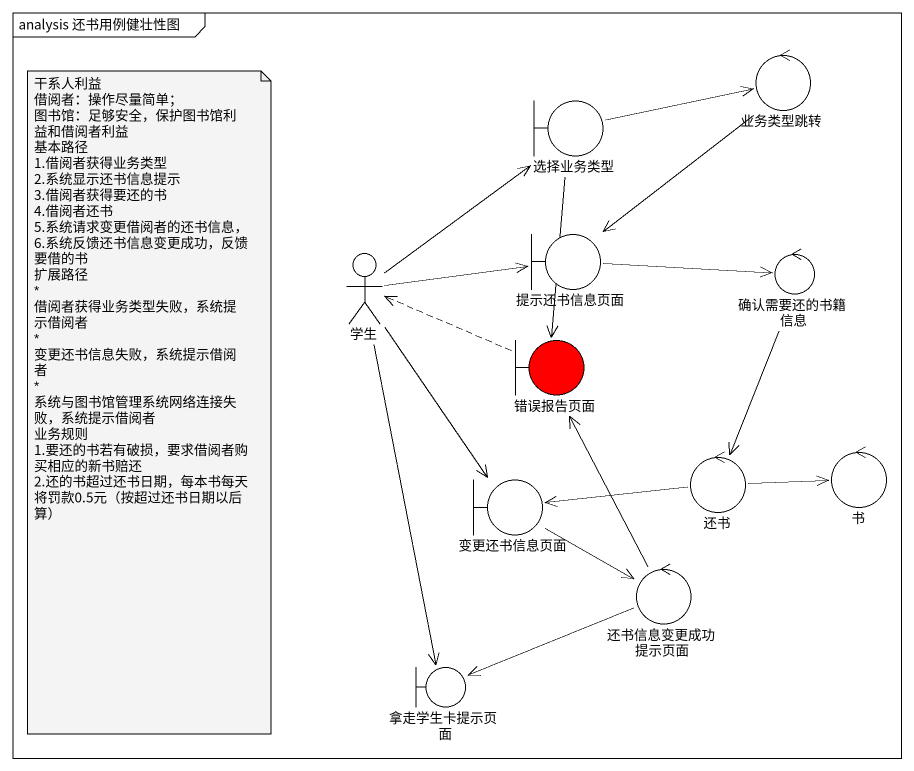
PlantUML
@startuml
mainframe analysis 还书用例健壮性图
control 业务类型跳转
boundary 选择业务类型
actor 学生
boundary 提示还书信息页面
control 确认需要还的书籍信息
boundary 错误报告页面 #FF0000
control 还书
control 书
boundary 变更还书信息页面
control 还书信息变更成功提示页面
boundary 拿走学生卡提示页面
业务类型跳转 --> 提示还书信息页面
选择业务类型 -right-> 业务类型跳转
选择业务类型 --> 错误报告页面
学生 -up-> 选择业务类型
学生 -right-> 提示还书信息页面
学生 --> 变更还书信息页面
学生 --> 拿走学生卡提示页面
提示还书信息页面 -right-> 确认需要还的书籍信息
确认需要还的书籍信息 --> 还书
错误报告页面 .left.> 学生
还书 -right-> 书
还书 -left-> 变更还书信息页面
变更还书信息页面 --> 还书信息变更成功提示页面
还书信息变更成功提示页面 -up-> 错误报告页面
还书信息变更成功提示页面 -left-> 拿走学生卡提示页面
note as N1
  干系人利益
  借阅者：操作尽量简单；
  图书馆：足够安全，保护图书馆利益和借阅者利益
  基本路径
  1.借阅者获得业务类型
  2.系统显示还书信息提示
  3.借阅者获得要还的书
  4.借阅者还书
  5.系统请求变更借阅者的还书信息，
  6.系统反馈还书信息变更成功，反馈要借的书
  扩展路径
  * 借阅者获得业务类型失败，系统提示借阅者
  * 变更还书信息失败，系统提示借阅者
  * 系统与图书馆管理系统网络连接失败，系统提示借阅者
  业务规则
  1.要还的书若有破损，要求借阅者购买相应的新书赔还
  2.还的书超过还书日期，每本书每天将罚款0.5元（按超过还书日期以后算）
end note
@enduml
